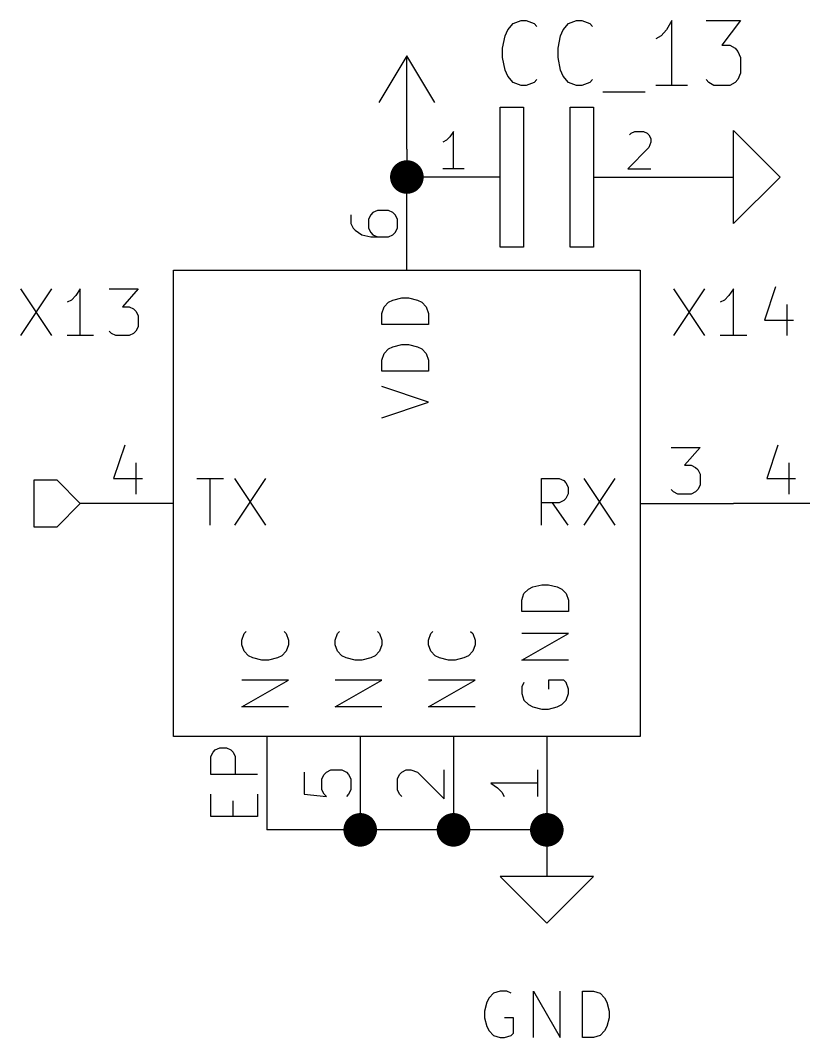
# Model space of a CAD drawing. Header units: millimetres. Extents: x 10 to 287, y -200 to -10.
# Drawn here: x 67.46 to 88.78, y -169.24 to -141.53 of the extents above; entities that cross this region are included whole.
import ezdxf

# ---------------------------------------------------------------- set-up
doc = ezdxf.new("R2010")
doc.units = ezdxf.units.MM
for name, color, linetype in [('GREENSIXTYFIVE', 129, 'CONTINUOUS'), ('LIGHTGREEN', 92, 'CONTINUOUS'), ('LIGHTRED', 12, 'CONTINUOUS'), ('RED', 14, 'CONTINUOUS'), ('YELLOWTHREE', 44, 'CONTINUOUS')]:
    doc.layers.add(name, color=color, linetype=linetype)

msp = doc.modelspace()

# ---------------------------------------------------------------- linework, layer by layer
at = {"layer": 'GREENSIXTYFIVE', "linetype": 'CONTINUOUS'}
for p, q in [((80.8694, -141.6133), (81.0853, -141.5286)), ((80.8694, -141.6133), (81.0853, -141.5286)), ((81.0853, -141.5286), (81.2292, -141.5286)), ((81.0853, -141.5286), (81.2292, -141.5286)), ((81.2292, -141.5286), (81.4451, -141.6133)), ((81.2292, -141.5286), (81.4451, -141.6133)), ((82.3807, -141.6133), (82.5966, -141.5286)), ((82.3807, -141.6133), (82.5966, -141.5286)), ((82.5966, -141.5286), (82.7405, -141.5286)), ((82.5966, -141.5286), (82.7405, -141.5286)), ((82.7405, -141.5286), (82.9564, -141.6133)), ((82.7405, -141.5286), (82.9564, -141.6133)), ((85.1874, -141.5286), (85.0435, -141.7826)), ((85.1874, -141.5286), (85.0435, -141.7826)), ((85.1874, -143.3066), (85.1874, -141.5286)), ((85.1874, -143.3066), (85.1874, -141.5286)), ((86.123, -141.5286), (87.0585, -141.5286)), ((86.123, -141.5286), (87.0585, -141.5286)), ((87.0585, -141.5286), (86.5548, -142.206)), ((87.0585, -141.5286), (86.5548, -142.206)), ((80.6535, -141.952), (80.7255, -141.7826)), ((80.6535, -141.952), (80.7255, -141.7826)), ((80.7255, -141.7826), (80.8694, -141.6133)), ((80.7255, -141.7826), (80.8694, -141.6133)), ((81.4451, -141.6133), (81.5171, -141.698)), ((81.4451, -141.6133), (81.5171, -141.698)), ((82.1648, -141.952), (82.2368, -141.7826)), ((82.1648, -141.952), (82.2368, -141.7826)), ((82.2368, -141.7826), (82.3807, -141.6133)), ((82.2368, -141.7826), (82.3807, -141.6133)), ((82.9564, -141.6133), (83.0284, -141.698)), ((82.9564, -141.6133), (83.0284, -141.698)), ((85.0435, -141.7826), (84.8996, -141.952)), ((85.0435, -141.7826), (84.8996, -141.952)), ((80.5815, -142.2906), (80.6535, -141.952)), ((80.5815, -142.2906), (80.6535, -141.952)), ((82.0928, -142.2906), (82.1648, -141.952)), ((82.0928, -142.2906), (82.1648, -141.952)), ((84.8996, -141.952), (84.7556, -142.0366)), ((84.8996, -141.952), (84.7556, -142.0366)), ((80.5815, -142.5446), (80.5815, -142.2906)), ((80.5815, -142.5446), (80.5815, -142.2906)), ((82.0928, -142.5446), (82.0928, -142.2906)), ((82.0928, -142.5446), (82.0928, -142.2906)), ((86.5548, -142.206), (86.7707, -142.206)), ((86.5548, -142.206), (86.7707, -142.206)), ((86.7707, -142.206), (86.9146, -142.2906)), ((86.7707, -142.206), (86.9146, -142.2906)), ((86.9146, -142.2906), (86.9866, -142.3753)), ((86.9146, -142.2906), (86.9866, -142.3753)), ((86.9866, -142.3753), (87.0585, -142.5446)), ((86.9866, -142.3753), (87.0585, -142.5446)), ((80.6535, -142.8833), (80.5815, -142.5446)), ((80.6535, -142.8833), (80.5815, -142.5446)), ((82.1648, -142.8833), (82.0928, -142.5446)), ((82.1648, -142.8833), (82.0928, -142.5446)), ((87.0585, -142.5446), (87.0585, -142.968)), ((87.0585, -142.5446), (87.0585, -142.968)), ((80.7255, -143.0526), (80.6535, -142.8833)), ((80.7255, -143.0526), (80.6535, -142.8833)), ((82.2368, -143.0526), (82.1648, -142.8833)), ((82.2368, -143.0526), (82.1648, -142.8833)), ((80.8694, -143.222), (80.7255, -143.0526)), ((80.8694, -143.222), (80.7255, -143.0526)), ((81.0853, -143.3066), (80.8694, -143.222)), ((81.0853, -143.3066), (80.8694, -143.222)), ((81.4451, -143.222), (81.2292, -143.3066)), ((81.4451, -143.222), (81.2292, -143.3066)), ((81.5171, -143.1373), (81.4451, -143.222)), ((81.5171, -143.1373), (81.4451, -143.222)), ((82.3807, -143.222), (82.2368, -143.0526)), ((82.3807, -143.222), (82.2368, -143.0526)), ((82.5966, -143.3066), (82.3807, -143.222)), ((82.5966, -143.3066), (82.3807, -143.222)), ((82.9564, -143.222), (82.7405, -143.3066)), ((82.9564, -143.222), (82.7405, -143.3066)), ((83.0284, -143.1373), (82.9564, -143.222)), ((83.0284, -143.1373), (82.9564, -143.222)), ((86.1949, -143.222), (86.123, -143.1373)), ((86.1949, -143.222), (86.123, -143.1373)), ((86.3389, -143.3066), (86.1949, -143.222)), ((86.3389, -143.3066), (86.1949, -143.222)), ((86.9146, -143.222), (86.7707, -143.3066)), ((86.9146, -143.222), (86.7707, -143.3066)), ((86.9866, -143.1373), (86.9146, -143.222)), ((86.9866, -143.1373), (86.9146, -143.222)), ((87.0585, -142.968), (86.9866, -143.1373)), ((87.0585, -142.968), (86.9866, -143.1373)), ((81.2292, -143.3066), (81.0853, -143.3066)), ((81.2292, -143.3066), (81.0853, -143.3066)), ((82.7405, -143.3066), (82.5966, -143.3066)), ((82.7405, -143.3066), (82.5966, -143.3066)), ((83.3163, -143.476), (84.4677, -143.476)), ((83.3163, -143.476), (84.4677, -143.476)), ((85.6192, -143.3066), (84.7556, -143.3066)), ((85.6192, -143.3066), (84.7556, -143.3066)), ((86.7707, -143.3066), (86.3389, -143.3066)), ((86.7707, -143.3066), (86.3389, -143.3066)), ((67.4551, -148.845), (68.3017, -150.115)), ((68.3017, -148.845), (67.4551, -150.115)), ((67.4551, -148.845), (68.3017, -150.115)), ((68.3017, -148.845), (67.4551, -150.115)), ((68.967, -149.0265), (68.846, -149.1474)), ((68.967, -149.0265), (68.846, -149.1474)), ((69.0879, -148.845), (68.967, -149.0265)), ((69.0879, -148.845), (68.967, -149.0265)), ((69.0879, -150.115), (69.0879, -148.845)), ((69.0879, -150.115), (69.0879, -148.845)), ((69.8741, -148.845), (70.6603, -148.845)), ((69.8741, -148.845), (70.6603, -148.845)), ((70.6603, -148.845), (70.2369, -149.3288)), ((70.6603, -148.845), (70.2369, -149.3288)), ((85.2351, -148.845), (86.0817, -150.115)), ((86.0817, -148.845), (85.2351, -150.115)), ((85.2351, -148.845), (86.0817, -150.115)), ((86.0817, -148.845), (85.2351, -150.115)), ((86.747, -149.0265), (86.626, -149.1474)), ((86.747, -149.0265), (86.626, -149.1474)), ((86.8679, -148.845), (86.747, -149.0265)), ((86.8679, -148.845), (86.747, -149.0265)), ((86.8679, -150.115), (86.8679, -148.845)), ((86.8679, -150.115), (86.8679, -148.845)), ((88.0169, -148.7846), (87.7146, -149.6917)), ((88.0169, -148.7846), (87.7146, -149.6917)), ((68.846, -149.1474), (68.7251, -149.2079)), ((68.846, -149.1474), (68.7251, -149.2079)), ((70.2369, -149.3288), (70.4184, -149.3288)), ((70.2369, -149.3288), (70.4184, -149.3288)), ((70.4184, -149.3288), (70.5393, -149.3893)), ((70.4184, -149.3288), (70.5393, -149.3893)), ((77.2955, -149.5092), (77.356, -149.3278)), ((77.2955, -149.5092), (77.356, -149.3278)), ((77.356, -149.3278), (77.477, -149.2068)), ((77.356, -149.3278), (77.477, -149.2068)), ((77.477, -149.2068), (77.5979, -149.1463)), ((77.477, -149.2068), (77.5979, -149.1463)), ((77.5979, -149.1463), (77.8398, -149.0859)), ((77.5979, -149.1463), (77.8398, -149.0859)), ((77.8398, -149.0859), (78.0212, -149.0859)), ((77.8398, -149.0859), (78.0212, -149.0859)), ((78.0212, -149.0859), (78.2631, -149.1463)), ((78.0212, -149.0859), (78.2631, -149.1463)), ((78.2631, -149.1463), (78.3841, -149.2068)), ((78.2631, -149.1463), (78.3841, -149.2068)), ((78.3841, -149.2068), (78.5051, -149.3278)), ((78.3841, -149.2068), (78.5051, -149.3278)), ((78.5051, -149.3278), (78.5655, -149.5092)), ((78.5051, -149.3278), (78.5655, -149.5092)), ((86.626, -149.1474), (86.5051, -149.2079)), ((86.626, -149.1474), (86.5051, -149.2079)), ((88.3193, -149.2684), (88.3193, -150.115)), ((88.3193, -149.2684), (88.3193, -150.115)), ((70.5393, -149.3893), (70.5998, -149.4498)), ((70.5393, -149.3893), (70.5998, -149.4498)), ((70.5998, -149.4498), (70.6603, -149.5707)), ((70.5998, -149.4498), (70.6603, -149.5707)), ((70.6603, -149.5707), (70.6603, -149.8731)), ((70.6603, -149.5707), (70.6603, -149.8731)), ((77.2955, -149.8116), (77.2955, -149.5092)), ((77.2955, -149.8116), (77.2955, -149.5092)), ((78.5655, -149.5092), (78.5655, -149.8116)), ((78.5655, -149.5092), (78.5655, -149.8116)), ((70.6603, -149.8731), (70.5998, -149.9941)), ((70.6603, -149.8731), (70.5998, -149.9941)), ((78.5655, -149.8116), (77.2955, -149.8116)), ((78.5655, -149.8116), (77.2955, -149.8116)), ((87.7146, -149.6917), (88.5007, -149.6917)), ((87.7146, -149.6917), (88.5007, -149.6917)), ((69.4508, -150.115), (68.7251, -150.115)), ((69.4508, -150.115), (68.7251, -150.115)), ((69.9346, -150.0546), (69.8741, -149.9941)), ((69.9346, -150.0546), (69.8741, -149.9941)), ((70.0555, -150.115), (69.9346, -150.0546)), ((70.0555, -150.115), (69.9346, -150.0546)), ((70.4184, -150.115), (70.0555, -150.115)), ((70.4184, -150.115), (70.0555, -150.115)), ((70.5393, -150.0546), (70.4184, -150.115)), ((70.5393, -150.0546), (70.4184, -150.115)), ((70.5998, -149.9941), (70.5393, -150.0546)), ((70.5998, -149.9941), (70.5393, -150.0546)), ((87.2308, -150.115), (86.5051, -150.115)), ((87.2308, -150.115), (86.5051, -150.115)), ((77.477, -150.4768), (77.5979, -150.4163)), ((77.477, -150.4768), (77.5979, -150.4163)), ((77.5979, -150.4163), (77.8398, -150.3559)), ((77.5979, -150.4163), (77.8398, -150.3559)), ((77.8398, -150.3559), (78.0212, -150.3559)), ((77.8398, -150.3559), (78.0212, -150.3559)), ((78.0212, -150.3559), (78.2631, -150.4163)), ((78.0212, -150.3559), (78.2631, -150.4163)), ((78.2631, -150.4163), (78.3841, -150.4768)), ((78.2631, -150.4163), (78.3841, -150.4768)), ((77.2955, -150.7792), (77.356, -150.5978)), ((77.2955, -150.7792), (77.356, -150.5978)), ((77.356, -150.5978), (77.477, -150.4768)), ((77.356, -150.5978), (77.477, -150.4768)), ((78.3841, -150.4768), (78.5051, -150.5978)), ((78.3841, -150.4768), (78.5051, -150.5978)), ((78.5051, -150.5978), (78.5655, -150.7792)), ((78.5051, -150.5978), (78.5655, -150.7792)), ((77.2955, -151.0816), (77.2955, -150.7792)), ((77.2955, -151.0816), (77.2955, -150.7792)), ((78.5655, -150.7792), (78.5655, -151.0816)), ((78.5655, -150.7792), (78.5655, -151.0816)), ((78.5655, -151.0816), (77.2955, -151.0816)), ((78.5655, -151.0816), (77.2955, -151.0816)), ((78.5655, -151.9283), (77.2955, -151.5049)), ((78.5655, -151.9283), (77.2955, -151.5049)), ((77.2955, -152.3516), (78.5655, -151.9283)), ((77.2955, -152.3516), (78.5655, -151.9283)), ((72.2569, -154.0035), (72.9826, -154.0035)), ((72.2569, -154.0035), (72.9826, -154.0035)), ((72.6198, -155.2735), (72.6198, -154.0035)), ((72.6198, -155.2735), (72.6198, -154.0035)), ((73.285, -154.0035), (74.1316, -155.2735)), ((74.1316, -154.0035), (73.285, -155.2735)), ((73.285, -154.0035), (74.1316, -155.2735)), ((74.1316, -154.0035), (73.285, -155.2735)), ((81.6428, -155.2735), (81.6428, -154.0035)), ((81.6428, -154.0035), (82.1266, -154.0035)), ((81.6428, -155.2735), (81.6428, -154.0035)), ((81.6428, -154.0035), (82.1266, -154.0035)), ((82.1266, -154.0035), (82.2476, -154.064)), ((82.1266, -154.0035), (82.2476, -154.064)), ((82.7919, -154.0035), (83.6385, -155.2735)), ((83.6385, -154.0035), (82.7919, -155.2735)), ((82.7919, -154.0035), (83.6385, -155.2735)), ((83.6385, -154.0035), (82.7919, -155.2735)), ((82.2476, -154.064), (82.3081, -154.1245)), ((82.2476, -154.064), (82.3081, -154.1245)), ((82.3081, -154.1245), (82.3685, -154.2454)), ((82.3081, -154.1245), (82.3685, -154.2454)), ((82.3685, -154.2454), (82.3685, -154.4269)), ((82.3685, -154.2454), (82.3685, -154.4269)), ((82.3081, -154.5478), (82.2476, -154.6083)), ((82.3081, -154.5478), (82.2476, -154.6083)), ((82.3685, -154.4269), (82.3081, -154.5478)), ((82.3685, -154.4269), (82.3081, -154.5478)), ((82.1266, -154.6688), (81.6428, -154.6688)), ((82.1266, -154.6688), (81.6428, -154.6688)), ((82.3685, -155.2735), (81.9452, -154.6688)), ((82.3685, -155.2735), (81.9452, -154.6688)), ((82.2476, -154.6083), (82.1266, -154.6688)), ((82.2476, -154.6083), (82.1266, -154.6688)), ((81.166, -157.1413), (81.287, -157.0203)), ((81.166, -157.1413), (81.287, -157.0203)), ((81.287, -157.0203), (81.4079, -156.9598)), ((81.287, -157.0203), (81.4079, -156.9598)), ((81.4079, -156.9598), (81.6498, -156.8994)), ((81.4079, -156.9598), (81.6498, -156.8994)), ((81.6498, -156.8994), (81.8312, -156.8994)), ((81.6498, -156.8994), (81.8312, -156.8994)), ((81.8312, -156.8994), (82.0731, -156.9598)), ((81.8312, -156.8994), (82.0731, -156.9598)), ((82.0731, -156.9598), (82.1941, -157.0203)), ((82.0731, -156.9598), (82.1941, -157.0203)), ((82.1941, -157.0203), (82.3151, -157.1413)), ((82.1941, -157.0203), (82.3151, -157.1413)), ((81.1055, -157.3227), (81.166, -157.1413)), ((81.1055, -157.3227), (81.166, -157.1413)), ((81.1055, -157.6251), (81.1055, -157.3227)), ((81.1055, -157.6251), (81.1055, -157.3227)), ((82.3151, -157.1413), (82.3755, -157.3227)), ((82.3151, -157.1413), (82.3755, -157.3227)), ((82.3755, -157.3227), (82.3755, -157.6251)), ((82.3755, -157.3227), (82.3755, -157.6251)), ((82.3755, -157.6251), (81.1055, -157.6251)), ((82.3755, -157.6251), (81.1055, -157.6251)), ((73.546, -158.2298), (73.6065, -158.1694)), ((73.546, -158.2298), (73.6065, -158.1694)), ((74.6346, -158.1694), (74.6951, -158.2298)), ((74.6346, -158.1694), (74.6951, -158.2298)), ((76.086, -158.2298), (76.1465, -158.1694)), ((76.086, -158.2298), (76.1465, -158.1694)), ((77.1746, -158.1694), (77.2351, -158.2298)), ((77.1746, -158.1694), (77.2351, -158.2298)), ((78.626, -158.2298), (78.6865, -158.1694)), ((78.626, -158.2298), (78.6865, -158.1694)), ((79.7146, -158.1694), (79.7751, -158.2298)), ((79.7146, -158.1694), (79.7751, -158.2298)), ((73.4855, -158.4113), (73.546, -158.2298)), ((73.4855, -158.4113), (73.546, -158.2298)), ((73.4855, -158.5322), (73.4855, -158.4113)), ((73.4855, -158.5322), (73.4855, -158.4113)), ((74.6951, -158.2298), (74.7555, -158.4113)), ((74.6951, -158.2298), (74.7555, -158.4113)), ((74.7555, -158.4113), (74.7555, -158.5322)), ((74.7555, -158.4113), (74.7555, -158.5322)), ((76.0255, -158.4113), (76.086, -158.2298)), ((76.0255, -158.4113), (76.086, -158.2298)), ((76.0255, -158.5322), (76.0255, -158.4113)), ((76.0255, -158.5322), (76.0255, -158.4113)), ((77.2351, -158.2298), (77.2955, -158.4113)), ((77.2351, -158.2298), (77.2955, -158.4113)), ((77.2955, -158.4113), (77.2955, -158.5322)), ((77.2955, -158.4113), (77.2955, -158.5322)), ((78.5655, -158.4113), (78.626, -158.2298)), ((78.5655, -158.4113), (78.626, -158.2298)), ((78.5655, -158.5322), (78.5655, -158.4113)), ((78.5655, -158.5322), (78.5655, -158.4113)), ((79.7751, -158.2298), (79.8355, -158.4113)), ((79.7751, -158.2298), (79.8355, -158.4113)), ((79.8355, -158.4113), (79.8355, -158.5322)), ((79.8355, -158.4113), (79.8355, -158.5322)), ((81.1055, -158.9556), (82.3755, -158.2299)), ((82.3755, -158.2299), (81.1055, -158.2299)), ((81.1055, -158.9556), (82.3755, -158.2299)), ((82.3755, -158.2299), (81.1055, -158.2299)), ((73.546, -158.7136), (73.4855, -158.5322)), ((73.546, -158.7136), (73.4855, -158.5322)), ((73.667, -158.8346), (73.546, -158.7136)), ((73.667, -158.8346), (73.546, -158.7136)), ((74.6951, -158.7136), (74.5741, -158.8346)), ((74.6951, -158.7136), (74.5741, -158.8346)), ((74.7555, -158.5322), (74.6951, -158.7136)), ((74.7555, -158.5322), (74.6951, -158.7136)), ((76.086, -158.7136), (76.0255, -158.5322)), ((76.086, -158.7136), (76.0255, -158.5322)), ((76.207, -158.8346), (76.086, -158.7136)), ((76.207, -158.8346), (76.086, -158.7136)), ((77.2351, -158.7136), (77.1141, -158.8346)), ((77.2351, -158.7136), (77.1141, -158.8346)), ((77.2955, -158.5322), (77.2351, -158.7136)), ((77.2955, -158.5322), (77.2351, -158.7136)), ((78.626, -158.7136), (78.5655, -158.5322)), ((78.626, -158.7136), (78.5655, -158.5322)), ((78.747, -158.8346), (78.626, -158.7136)), ((78.747, -158.8346), (78.626, -158.7136)), ((79.7751, -158.7136), (79.6541, -158.8346)), ((79.7751, -158.7136), (79.6541, -158.8346)), ((79.8355, -158.5322), (79.7751, -158.7136)), ((79.8355, -158.5322), (79.7751, -158.7136)), ((73.7879, -158.8951), (73.667, -158.8346)), ((73.7879, -158.8951), (73.667, -158.8346)), ((74.0298, -158.9555), (73.7879, -158.8951)), ((74.0298, -158.9555), (73.7879, -158.8951)), ((74.2112, -158.9555), (74.0298, -158.9555)), ((74.2112, -158.9555), (74.0298, -158.9555)), ((74.4531, -158.8951), (74.2112, -158.9555)), ((74.4531, -158.8951), (74.2112, -158.9555)), ((74.5741, -158.8346), (74.4531, -158.8951)), ((74.5741, -158.8346), (74.4531, -158.8951)), ((76.3279, -158.8951), (76.207, -158.8346)), ((76.3279, -158.8951), (76.207, -158.8346)), ((76.5698, -158.9555), (76.3279, -158.8951)), ((76.5698, -158.9555), (76.3279, -158.8951)), ((76.7512, -158.9555), (76.5698, -158.9555)), ((76.7512, -158.9555), (76.5698, -158.9555)), ((76.9931, -158.8951), (76.7512, -158.9555)), ((76.9931, -158.8951), (76.7512, -158.9555)), ((77.1141, -158.8346), (76.9931, -158.8951)), ((77.1141, -158.8346), (76.9931, -158.8951)), ((78.8679, -158.8951), (78.747, -158.8346)), ((78.8679, -158.8951), (78.747, -158.8346)), ((79.1098, -158.9555), (78.8679, -158.8951)), ((79.1098, -158.9555), (78.8679, -158.8951)), ((79.2912, -158.9555), (79.1098, -158.9555)), ((79.2912, -158.9555), (79.1098, -158.9555)), ((79.5331, -158.8951), (79.2912, -158.9555)), ((79.5331, -158.8951), (79.2912, -158.9555)), ((79.6541, -158.8346), (79.5331, -158.8951)), ((79.6541, -158.8346), (79.5331, -158.8951)), ((82.3755, -158.9556), (81.1055, -158.9556)), ((82.3755, -158.9556), (81.1055, -158.9556)), ((73.4855, -160.2256), (74.7555, -159.4999)), ((74.7555, -159.4999), (73.4855, -159.4999)), ((73.4855, -160.2256), (74.7555, -159.4999)), ((74.7555, -159.4999), (73.4855, -159.4999)), ((76.0255, -160.2256), (77.2955, -159.4999)), ((77.2955, -159.4999), (76.0255, -159.4999)), ((76.0255, -160.2256), (77.2955, -159.4999)), ((77.2955, -159.4999), (76.0255, -159.4999)), ((78.5655, -160.2256), (79.8355, -159.4999)), ((79.8355, -159.4999), (78.5655, -159.4999)), ((78.5655, -160.2256), (79.8355, -159.4999)), ((79.8355, -159.4999), (78.5655, -159.4999)), ((81.166, -159.5603), (81.1055, -159.6813)), ((81.166, -159.5603), (81.1055, -159.6813)), ((82.2546, -159.4999), (81.8312, -159.4999)), ((81.8312, -159.4999), (81.8312, -159.7418)), ((82.2546, -159.4999), (81.8312, -159.4999)), ((81.8312, -159.4999), (81.8312, -159.7418)), ((82.3151, -159.5603), (82.2546, -159.4999)), ((82.3151, -159.5603), (82.2546, -159.4999)), ((82.3755, -159.7418), (82.3151, -159.5603)), ((82.3755, -159.7418), (82.3151, -159.5603)), ((81.1055, -159.6813), (81.1055, -159.8627)), ((81.1055, -159.6813), (81.1055, -159.8627)), ((81.1055, -159.8627), (81.166, -160.0441)), ((81.1055, -159.8627), (81.166, -160.0441)), ((82.3151, -160.0441), (82.3755, -159.8627)), ((82.3151, -160.0441), (82.3755, -159.8627)), ((82.3755, -159.8627), (82.3755, -159.7418)), ((82.3755, -159.8627), (82.3755, -159.7418)), ((81.166, -160.0441), (81.287, -160.1651)), ((81.166, -160.0441), (81.287, -160.1651)), ((82.1941, -160.1651), (82.3151, -160.0441)), ((82.1941, -160.1651), (82.3151, -160.0441)), ((74.7555, -160.2256), (73.4855, -160.2256)), ((74.7555, -160.2256), (73.4855, -160.2256)), ((77.2955, -160.2256), (76.0255, -160.2256)), ((77.2955, -160.2256), (76.0255, -160.2256)), ((79.8355, -160.2256), (78.5655, -160.2256)), ((79.8355, -160.2256), (78.5655, -160.2256)), ((81.287, -160.1651), (81.4079, -160.2256)), ((81.287, -160.1651), (81.4079, -160.2256)), ((81.4079, -160.2256), (81.6498, -160.286)), ((81.4079, -160.2256), (81.6498, -160.286)), ((81.6498, -160.286), (81.8312, -160.286)), ((81.6498, -160.286), (81.8312, -160.286)), ((81.8312, -160.286), (82.0731, -160.2256)), ((81.8312, -160.286), (82.0731, -160.2256)), ((82.0731, -160.2256), (82.1941, -160.1651)), ((82.0731, -160.2256), (82.1941, -160.1651)), ((80.2155, -168.1467), (80.155, -168.2676)), ((80.2155, -168.1467), (80.155, -168.2676)), ((80.3365, -168.0257), (80.2155, -168.1467)), ((80.3365, -168.0257), (80.2155, -168.1467)), ((80.5179, -167.9652), (80.3365, -168.0257)), ((80.5179, -167.9652), (80.3365, -168.0257)), ((80.6993, -167.9652), (80.5179, -167.9652)), ((80.6993, -167.9652), (80.5179, -167.9652)), ((80.8203, -168.0257), (80.6993, -167.9652)), ((80.8203, -168.0257), (80.6993, -167.9652)), ((81.425, -169.2352), (81.425, -167.9652)), ((81.425, -167.9652), (82.1507, -169.2352)), ((81.425, -169.2352), (81.425, -167.9652)), ((81.425, -167.9652), (82.1507, -169.2352)), ((82.1507, -169.2352), (82.1507, -167.9652)), ((82.1507, -169.2352), (82.1507, -167.9652)), ((82.7555, -169.2352), (82.7555, -167.9652)), ((82.7555, -167.9652), (83.0579, -167.9652)), ((82.7555, -169.2352), (82.7555, -167.9652)), ((82.7555, -167.9652), (83.0579, -167.9652)), ((83.0579, -167.9652), (83.2393, -168.0257)), ((83.0579, -167.9652), (83.2393, -168.0257)), ((83.2393, -168.0257), (83.3603, -168.1467)), ((83.2393, -168.0257), (83.3603, -168.1467)), ((83.3603, -168.1467), (83.4208, -168.2676)), ((83.3603, -168.1467), (83.4208, -168.2676)), ((80.155, -168.2676), (80.0946, -168.5095)), ((80.155, -168.2676), (80.0946, -168.5095)), ((83.4208, -168.2676), (83.4812, -168.5095)), ((83.4208, -168.2676), (83.4812, -168.5095)), ((80.0946, -168.5095), (80.0946, -168.6909)), ((80.0946, -168.5095), (80.0946, -168.6909)), ((80.0946, -168.6909), (80.155, -168.9328)), ((80.0946, -168.6909), (80.155, -168.9328)), ((80.8807, -168.6909), (80.6388, -168.6909)), ((80.8807, -168.6909), (80.6388, -168.6909)), ((80.8807, -169.1143), (80.8807, -168.6909)), ((80.8807, -169.1143), (80.8807, -168.6909)), ((83.4812, -168.6909), (83.4208, -168.9328)), ((83.4812, -168.6909), (83.4208, -168.9328)), ((83.4812, -168.5095), (83.4812, -168.6909)), ((83.4812, -168.5095), (83.4812, -168.6909)), ((80.155, -168.9328), (80.2155, -169.0538)), ((80.155, -168.9328), (80.2155, -169.0538)), ((83.4208, -168.9328), (83.3603, -169.0538)), ((83.4208, -168.9328), (83.3603, -169.0538)), ((80.2155, -169.0538), (80.3365, -169.1748)), ((80.2155, -169.0538), (80.3365, -169.1748)), ((80.3365, -169.1748), (80.5179, -169.2352)), ((80.3365, -169.1748), (80.5179, -169.2352)), ((80.5179, -169.2352), (80.6388, -169.2352)), ((80.5179, -169.2352), (80.6388, -169.2352)), ((80.6388, -169.2352), (80.8203, -169.1748)), ((80.6388, -169.2352), (80.8203, -169.1748)), ((80.8203, -169.1748), (80.8807, -169.1143)), ((80.8203, -169.1748), (80.8807, -169.1143)), ((83.0579, -169.2352), (82.7555, -169.2352)), ((83.0579, -169.2352), (82.7555, -169.2352)), ((83.2393, -169.1748), (83.0579, -169.2352)), ((83.2393, -169.1748), (83.0579, -169.2352)), ((83.3603, -169.0538), (83.2393, -169.1748)), ((83.3603, -169.0538), (83.2393, -169.1748))]:
    msp.add_line(p, q, dxfattribs=at)
at = {"layer": 'LIGHTGREEN', "linetype": 'CONTINUOUS'}
for p, q in [((77.978, -145.034), (77.978, -145.796)), ((76.708, -163.576), (74.168, -163.576)), ((79.248, -163.576), (76.708, -163.576)), ((81.788, -163.576), (79.248, -163.576))]:
    msp.add_line(p, q, dxfattribs=at)
at = {"layer": 'LIGHTGREEN', "const_width": 0.4572}
for points in [[(77.7494, -145.796, 1), (78.2066, -145.796, 1)], [(76.4794, -163.576, 1), (76.9366, -163.576, 1)], [(79.0194, -163.576, 1), (79.4766, -163.576, 1)], [(81.5594, -163.576, 1), (82.0166, -163.576, 1)]]:
    msp.add_lwpolyline(points, format="xyb", close=True, dxfattribs=at)
at = {"layer": 'LIGHTRED', "linetype": 'CONTINUOUS'}
for p, q in [((79.248, -144.554), (79.1512, -144.6992)), ((79.248, -144.554), (79.1512, -144.6992)), ((79.248, -145.57), (79.248, -144.554)), ((79.248, -145.57), (79.248, -144.554)), ((84.0377, -144.6508), (84.0861, -144.6024)), ((84.0377, -144.6508), (84.0861, -144.6024)), ((84.0861, -144.6024), (84.1828, -144.554)), ((84.0861, -144.6024), (84.1828, -144.554)), ((84.1828, -144.554), (84.4247, -144.554)), ((84.1828, -144.554), (84.4247, -144.554)), ((84.4247, -144.554), (84.5215, -144.6024)), ((84.4247, -144.554), (84.5215, -144.6024)), ((84.5215, -144.6024), (84.5699, -144.6508)), ((84.5215, -144.6024), (84.5699, -144.6508)), ((79.0544, -144.7959), (78.9577, -144.8443)), ((79.0544, -144.7959), (78.9577, -144.8443)), ((79.1512, -144.6992), (79.0544, -144.7959)), ((79.1512, -144.6992), (79.0544, -144.7959)), ((84.5699, -144.6508), (84.6182, -144.7476)), ((84.5699, -144.6508), (84.6182, -144.7476)), ((84.6182, -144.8443), (84.5699, -144.9895)), ((84.6182, -144.8443), (84.5699, -144.9895)), ((84.6182, -144.7476), (84.6182, -144.8443)), ((84.6182, -144.7476), (84.6182, -144.8443)), ((84.5699, -144.9895), (83.9893, -145.57)), ((84.5699, -144.9895), (83.9893, -145.57)), ((79.5382, -145.57), (78.9577, -145.57)), ((79.5382, -145.57), (78.9577, -145.57)), ((83.9893, -145.57), (84.6182, -145.57)), ((83.9893, -145.57), (84.6182, -145.57)), ((76.4509, -146.824), (76.4509, -147.0659)), ((76.4509, -146.824), (76.4509, -147.0659)), ((76.9952, -146.824), (76.9347, -146.9449)), ((76.9952, -146.824), (76.9347, -146.9449)), ((77.0557, -146.7635), (76.9952, -146.824)), ((77.0557, -146.7635), (76.9952, -146.824)), ((77.1766, -146.703), (77.0557, -146.7635)), ((77.1766, -146.703), (77.0557, -146.7635)), ((77.479, -146.703), (77.1766, -146.703)), ((77.479, -146.703), (77.1766, -146.703)), ((77.6, -146.7635), (77.479, -146.703)), ((77.6, -146.7635), (77.479, -146.703)), ((77.6605, -146.824), (77.6, -146.7635)), ((77.6605, -146.824), (77.6, -146.7635)), ((77.7209, -146.9449), (77.6605, -146.824)), ((77.7209, -146.9449), (77.6605, -146.824)), ((76.4509, -147.0659), (76.5114, -147.1868)), ((76.4509, -147.0659), (76.5114, -147.1868)), ((76.9347, -146.9449), (76.9347, -147.1868)), ((76.9347, -146.9449), (76.9347, -147.1868)), ((77.7209, -147.1868), (77.7209, -146.9449)), ((77.7209, -147.1868), (77.7209, -146.9449)), ((76.5114, -147.1868), (76.5719, -147.2473)), ((76.5114, -147.1868), (76.5719, -147.2473)), ((76.5719, -147.2473), (76.7533, -147.3683)), ((76.5719, -147.2473), (76.7533, -147.3683)), ((76.7533, -147.3683), (76.9952, -147.4287)), ((76.7533, -147.3683), (76.9952, -147.4287)), ((76.9347, -147.1868), (76.9952, -147.3078)), ((76.9347, -147.1868), (76.9952, -147.3078)), ((76.9952, -147.3078), (77.0557, -147.3683)), ((76.9952, -147.3078), (77.0557, -147.3683)), ((77.0557, -147.3683), (77.1766, -147.4287)), ((77.0557, -147.3683), (77.1766, -147.4287)), ((77.479, -147.4287), (77.6, -147.3683)), ((77.479, -147.4287), (77.6, -147.3683)), ((77.6, -147.3683), (77.6605, -147.3078)), ((77.6, -147.3683), (77.6605, -147.3078)), ((77.6605, -147.3078), (77.7209, -147.1868)), ((77.6605, -147.3078), (77.7209, -147.1868)), ((76.9952, -147.4287), (77.479, -147.4287)), ((76.9952, -147.4287), (77.479, -147.4287)), ((70.2975, -153.0985), (69.9952, -154.0056)), ((70.2975, -153.0985), (69.9952, -154.0056)), ((85.1747, -153.1589), (85.9609, -153.1589)), ((85.1747, -153.1589), (85.9609, -153.1589)), ((85.9609, -153.1589), (85.5375, -153.6427)), ((85.9609, -153.1589), (85.5375, -153.6427)), ((88.0775, -153.0985), (87.7752, -154.0056)), ((88.0775, -153.0985), (87.7752, -154.0056)), ((70.5999, -153.5823), (70.5999, -154.4289)), ((70.5999, -153.5823), (70.5999, -154.4289)), ((85.5375, -153.6427), (85.719, -153.6427)), ((85.5375, -153.6427), (85.719, -153.6427)), ((85.719, -153.6427), (85.8399, -153.7032)), ((85.719, -153.6427), (85.8399, -153.7032)), ((85.8399, -153.7032), (85.9004, -153.7637)), ((85.8399, -153.7032), (85.9004, -153.7637)), ((85.9004, -153.7637), (85.9609, -153.8846)), ((85.9004, -153.7637), (85.9609, -153.8846)), ((88.3799, -153.5823), (88.3799, -154.4289)), ((88.3799, -153.5823), (88.3799, -154.4289)), ((69.9952, -154.0056), (70.7813, -154.0056)), ((69.9952, -154.0056), (70.7813, -154.0056)), ((85.9609, -153.8846), (85.9609, -154.187)), ((85.9609, -153.8846), (85.9609, -154.187)), ((87.7752, -154.0056), (88.5613, -154.0056)), ((87.7752, -154.0056), (88.5613, -154.0056)), ((85.2352, -154.3685), (85.1747, -154.308)), ((85.2352, -154.3685), (85.1747, -154.308)), ((85.9004, -154.308), (85.8399, -154.3685)), ((85.9004, -154.308), (85.8399, -154.3685)), ((85.9609, -154.187), (85.9004, -154.308)), ((85.9609, -154.187), (85.9004, -154.308)), ((85.3561, -154.4289), (85.2352, -154.3685)), ((85.3561, -154.4289), (85.2352, -154.3685)), ((85.719, -154.4289), (85.3561, -154.4289)), ((85.719, -154.4289), (85.3561, -154.4289)), ((85.8399, -154.3685), (85.719, -154.4289)), ((85.8399, -154.3685), (85.719, -154.4289)), ((72.6409, -161.5803), (72.7014, -161.4593)), ((72.6409, -161.5803), (72.7014, -161.4593)), ((72.7014, -161.4593), (72.7619, -161.3988)), ((72.7014, -161.4593), (72.7619, -161.3988)), ((72.7619, -161.3988), (72.8828, -161.3384)), ((72.7619, -161.3988), (72.8828, -161.3384)), ((72.8828, -161.3384), (73.0643, -161.3384)), ((72.8828, -161.3384), (73.0643, -161.3384)), ((73.0643, -161.3384), (73.1852, -161.3988)), ((73.0643, -161.3384), (73.1852, -161.3988)), ((73.1852, -161.3988), (73.2457, -161.4593)), ((73.1852, -161.3988), (73.2457, -161.4593)), ((73.2457, -161.4593), (73.3062, -161.5803)), ((73.2457, -161.4593), (73.3062, -161.5803)), ((72.6409, -162.0641), (72.6409, -161.5803)), ((72.6409, -162.0641), (72.6409, -161.5803)), ((73.3062, -161.5803), (73.3062, -162.0641)), ((73.3062, -161.5803), (73.3062, -162.0641)), ((73.9109, -162.0641), (72.6409, -162.0641)), ((73.9109, -162.0641), (72.6409, -162.0641)), ((75.1809, -162.0035), (75.1809, -162.6083)), ((75.1809, -162.0035), (75.1809, -162.6083)), ((75.6647, -162.1849), (75.7252, -162.064)), ((75.6647, -162.1849), (75.7252, -162.064)), ((75.7252, -162.064), (75.7857, -162.0035)), ((75.7252, -162.064), (75.7857, -162.0035)), ((75.7857, -162.0035), (75.9066, -161.943)), ((75.7857, -162.0035), (75.9066, -161.943)), ((75.9066, -161.943), (76.209, -161.943)), ((75.9066, -161.943), (76.209, -161.943)), ((76.209, -161.943), (76.33, -162.0035)), ((76.209, -161.943), (76.33, -162.0035)), ((76.33, -162.0035), (76.3905, -162.064)), ((76.33, -162.0035), (76.3905, -162.064)), ((76.3905, -162.064), (76.4509, -162.1849)), ((76.3905, -162.064), (76.4509, -162.1849)), ((77.7209, -162.1849), (77.7814, -162.064)), ((77.7209, -162.1849), (77.7814, -162.064)), ((77.7814, -162.064), (77.8419, -162.0035)), ((77.7814, -162.064), (77.8419, -162.0035)), ((77.8419, -162.0035), (77.9628, -161.943)), ((77.8419, -162.0035), (77.9628, -161.943)), ((77.9628, -161.943), (78.0838, -161.943)), ((77.9628, -161.943), (78.0838, -161.943)), ((78.0838, -161.943), (78.2652, -162.0035)), ((78.0838, -161.943), (78.2652, -162.0035)), ((78.2652, -162.0035), (78.9909, -162.7292)), ((78.2652, -162.0035), (78.9909, -162.7292)), ((78.9909, -162.7292), (78.9909, -161.943)), ((78.9909, -162.7292), (78.9909, -161.943)), ((81.5309, -161.943), (81.5309, -162.6687)), ((81.5309, -161.943), (81.5309, -162.6687)), ((75.6647, -162.4873), (75.6647, -162.1849)), ((75.6647, -162.4873), (75.6647, -162.1849)), ((76.4509, -162.1849), (76.4509, -162.4873)), ((76.4509, -162.1849), (76.4509, -162.4873)), ((77.7209, -162.4873), (77.7209, -162.1849)), ((77.7209, -162.4873), (77.7209, -162.1849)), ((81.5309, -162.3059), (80.2609, -162.3059)), ((80.2609, -162.3059), (80.4424, -162.4268)), ((81.5309, -162.3059), (80.2609, -162.3059)), ((80.2609, -162.3059), (80.4424, -162.4268)), ((72.6409, -163.2131), (72.6409, -162.6083)), ((72.6409, -163.2131), (72.6409, -162.6083)), ((73.9109, -162.6083), (73.9109, -163.2131)), ((73.9109, -162.6083), (73.9109, -163.2131)), ((75.1809, -162.6083), (75.7857, -162.6687)), ((75.1809, -162.6083), (75.7857, -162.6687)), ((75.7252, -162.6083), (75.6647, -162.4873)), ((75.7252, -162.6083), (75.6647, -162.4873)), ((75.7857, -162.6687), (75.7252, -162.6083)), ((75.7857, -162.6687), (75.7252, -162.6083)), ((76.3905, -162.6083), (76.33, -162.6687)), ((76.3905, -162.6083), (76.33, -162.6687)), ((76.4509, -162.4873), (76.3905, -162.6083)), ((76.4509, -162.4873), (76.3905, -162.6083)), ((77.7814, -162.6083), (77.7209, -162.4873)), ((77.7814, -162.6083), (77.7209, -162.4873)), ((77.8419, -162.6687), (77.7814, -162.6083)), ((77.8419, -162.6687), (77.7814, -162.6083)), ((80.4424, -162.4268), (80.5633, -162.5478)), ((80.4424, -162.4268), (80.5633, -162.5478)), ((80.5633, -162.5478), (80.6238, -162.6687)), ((80.5633, -162.5478), (80.6238, -162.6687)), ((73.2457, -163.2131), (73.2457, -162.7897)), ((73.2457, -163.2131), (73.2457, -162.7897)), ((73.9109, -163.2131), (72.6409, -163.2131)), ((73.9109, -163.2131), (72.6409, -163.2131))]:
    msp.add_line(p, q, dxfattribs=at)
at = {"layer": 'RED', "linetype": 'CONTINUOUS'}
for p, q in [((77.978, -142.494), (77.216, -143.764)), ((78.74, -143.764), (77.978, -142.494)), ((77.978, -145.034), (77.978, -142.494)), ((80.518, -147.7029), (80.518, -143.891)), ((80.518, -143.891), (81.153, -143.891)), ((81.153, -143.891), (81.153, -147.7029)), ((82.4249, -147.7029), (82.4249, -143.891)), ((82.4249, -143.891), (83.058, -143.891)), ((83.058, -143.891), (83.058, -147.7029)), ((86.868, -145.796), (86.868, -144.526)), ((86.868, -144.526), (88.138, -145.796)), ((77.978, -148.336), (77.978, -145.796)), ((80.518, -145.796), (77.978, -145.796)), ((80.518, -145.796), (77.978, -145.796)), ((77.978, -148.336), (77.978, -145.796)), ((83.058, -145.796), (85.598, -145.796)), ((83.058, -145.796), (85.598, -145.796)), ((85.598, -145.796), (86.868, -145.796)), ((88.138, -145.796), (86.868, -147.066)), ((86.868, -147.066), (86.868, -145.796)), ((81.153, -147.7029), (80.518, -147.7029)), ((83.058, -147.7029), (82.4249, -147.7029)), ((71.628, -161.036), (71.628, -148.336)), ((71.628, -148.336), (84.328, -148.336)), ((84.328, -148.336), (84.328, -161.036)), ((71.628, -154.686), (69.088, -154.686)), ((71.628, -154.686), (69.088, -154.686)), ((84.328, -154.686), (86.868, -154.686)), ((84.328, -154.686), (86.868, -154.686)), ((89.408, -154.686), (86.868, -154.686)), ((89.408, -154.686), (86.868, -154.686)), ((84.328, -161.036), (71.628, -161.036)), ((74.168, -161.036), (74.168, -163.576)), ((74.168, -161.036), (74.168, -163.576)), ((76.708, -161.036), (76.708, -163.576)), ((76.708, -161.036), (76.708, -163.576)), ((79.248, -161.036), (79.248, -163.576)), ((79.248, -161.036), (79.248, -163.576)), ((81.788, -161.036), (81.788, -163.576)), ((81.788, -161.036), (81.788, -163.576)), ((81.788, -163.576), (81.788, -164.846)), ((81.788, -164.846), (80.518, -164.846)), ((80.518, -164.846), (81.788, -166.116)), ((81.788, -166.116), (83.058, -164.846)), ((83.058, -164.846), (81.788, -164.846))]:
    msp.add_line(p, q, dxfattribs=at)
at = {"layer": 'YELLOWTHREE', "linetype": 'CONTINUOUS'}
for p, q in [((68.453, -154.051), (67.818, -154.051)), ((67.818, -154.051), (67.818, -155.321)), ((69.088, -154.686), (68.453, -154.051)), ((68.453, -155.321), (69.088, -154.686)), ((67.818, -155.321), (68.453, -155.321))]:
    msp.add_line(p, q, dxfattribs=at)

doc.saveas('drawing.dxf')
